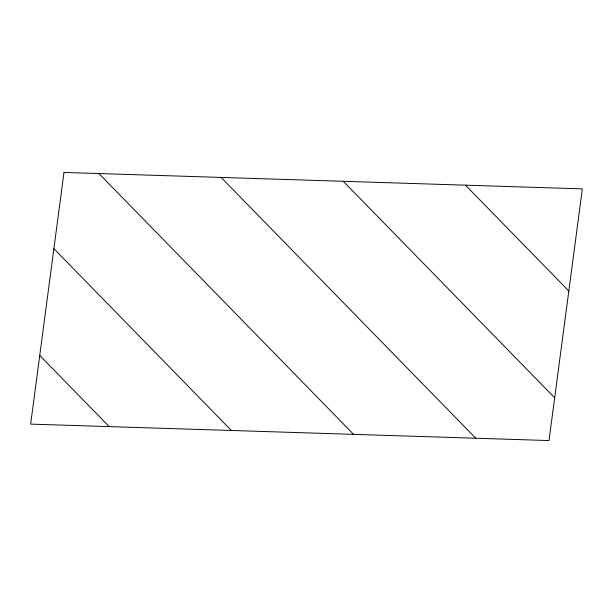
<?xml version="1.0" encoding="UTF-8"?>
<svg xmlns="http://www.w3.org/2000/svg" width="613" height="613" viewBox="0 0 613 613"><rect width="100%" height="100%" fill="white"/><g stroke="black" fill="none" stroke-linecap="round" stroke-linejoin="round"><path stroke-width="0.92" d="M465.466 185.172L568.818 291.029M343.288 181.302L554.673 397.806M221.109 177.425L475.742 438.234M98.931 173.556L353.563 434.356M53.89 248.686L231.385 430.487M39.745 355.463L109.206 426.61M63.99 172.445L30.65 424.119L549.01 440.555L582.35 188.881L63.99 172.445"/></g></svg>
